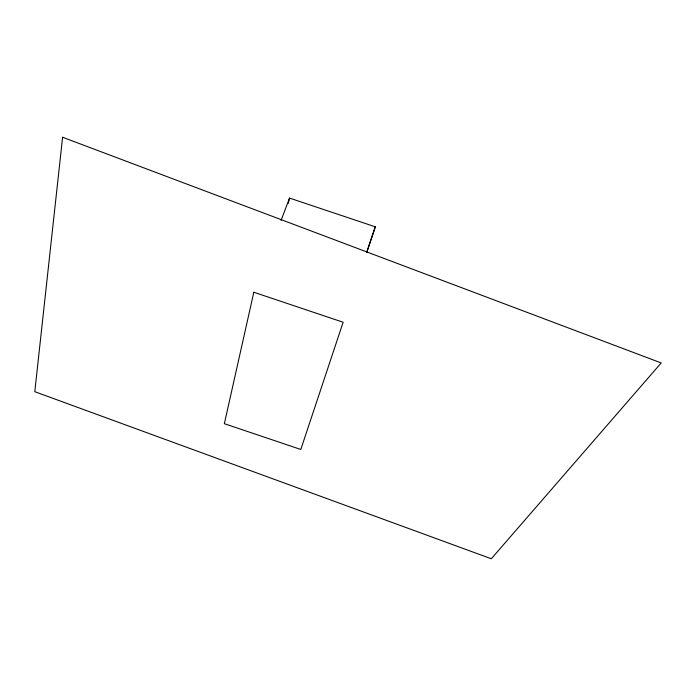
<?xml version="1.0" encoding="UTF-8"?>
<svg xmlns="http://www.w3.org/2000/svg" width="696" height="696" viewBox="0 0 696 696"><rect width="100%" height="100%" fill="white"/><g stroke="black" fill="none" stroke-linecap="round" stroke-linejoin="round"><path stroke-width="1.04" d="M288.283 203.354L289.545 198.09L375.309 226.818L366.722 252.587M366.661 252.465L375.309 226.818M281.088 220.362L289.545 198.09M62.596 137.243L34.8 391.691L491.315 558.758L661.2 362.929L62.596 137.243M253.822 292.242L224.356 423.69L300.803 449.459L343.128 322.239L253.822 292.242"/></g></svg>
